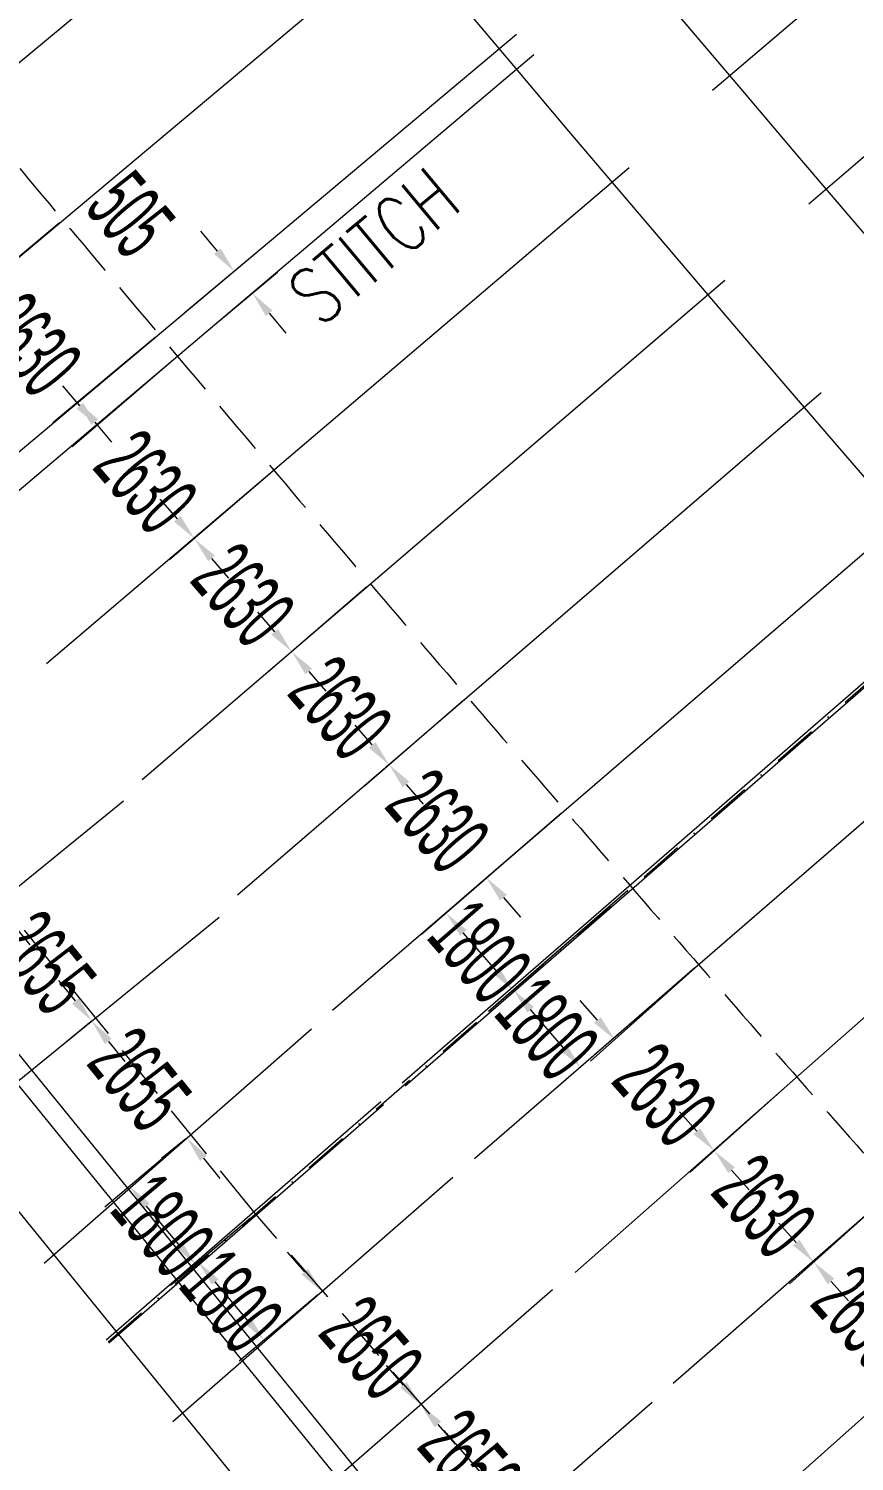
# Model space of a CAD drawing. Header units: millimetres. Extents: x 27228149 to 29012050, y 40856015 to 42918728.
# Drawn here: x 27565131 to 27579690, y 42105014 to 42130262 of the extents above; entities that cross this region are included whole.
import ezdxf

# ---------------------------------------------------------------- set-up
doc = ezdxf.new("R2010")
doc.units = ezdxf.units.MM
doc.header["$LTSCALE"] = 0.05
doc.linetypes.add('DGN Style 3', pattern=[27349.722329, 19535.51595, -7814.20638])
doc.linetypes.add('DGN Style 4', pattern=[31276.361035, 15628.41276, -7814.20638, 19.535516, -7814.20638])
doc.layers.get('Defpoints').update_dxf_attribs({"lineweight": 0})
for name, color, linetype, lineweight in [('InnerEdge_NB', 7, 'Continuous', 0), ('InnerEdge_SB', 7, 'Continuous', 0), ('OuterEdge_NBRamp', 7, 'Continuous', 0), ('OuterEdge_SB', 7, 'Continuous', 0), ('PlacementCurve_NB', 1, 'DGN Style 3', 0), ('PlacementCurve_NBRamp', 1, 'DGN Style 3', 0), ('PlacementCurve_SB', 1, 'DGN Style 3', 0), ('S-_ANOT----_A-', 7, 'Continuous', 0), ('S-_ANOT----_T-', 7, 'Continuous', 0), ('S-_GRIDLINE_E- Adjusted', 6, 'DGN Style 4', 0), ('S-_SEG-----_E-NB', 3, 'Continuous', 13), ('S-_SEG-----_E-NBRamp', 3, 'Continuous', 13), ('S-_SEG-----_E-SB', 3, 'Continuous', 13), ('S-_WALLLBW-_E-', 40, 'Continuous', 13)]:
    doc.layers.add(name, color=color, linetype=linetype, lineweight=lineweight)
doc.styles.add('Styletxt', font='txt.shx')
doc.styles.add('StyleWORKING', font='WORKING.shx')
doc.dimstyles.new('dim300', dxfattribs={"dimtxt": 750, "dimasz": 750, "dimexe": 375, "dimexo": 375, "dimgap": 375, "dimtad": 1, "dimdec": 0, "dimzin": 11, "dimdsep": 46, "dimtxsty": 'StyleWORKING', "dimsah": 1, "dimcen": 0.09, "dimclrd": 7, "dimclre": 7, "dimadec": 4, "dimazin": 3, "dimtfac": 1, "dimtdec": 0, "dimtmove": 0, "dimatfit": 3, "dimfxl": 1, "dimtolj": 1, "dimtzin": 0, "dimlwd": 0, "dimlwe": 0, "dimarcsym": 0})

# ---------------------------------------------------------------- blocks, each defined once
blk = doc.blocks.new('*D20')
at = {"layer": 'Defpoints', "color": 0, "linetype": 'Continuous', "transparency": 16777216}
for p in [(27569077, 42125600), (27567811, 42125200), (27568136, 42124814)]:
    blk.add_point(p, dxfattribs=at)
at = {"layer": 'S-_ANOT----_A-', "color": 7, "linetype": 'Continuous', "lineweight": 0, "transparency": 16777216}
for p, q in [((27568459, 42126340), (27568164, 42126693)), ((27569372, 42125247), (27569667, 42124894))]:
    blk.add_line(p, q, dxfattribs=at)
at = {"layer": 'S-_ANOT----_A-', "linetype": 'Continuous', "transparency": 16777216}
for p, q in [((27567899, 42125273), (27569195, 42126356)), ((27568225, 42124888), (27569518, 42125969))]:
    blk.add_line(p, q, dxfattribs=at)
at = {"layer": 'S-_ANOT----_A-', "color": 7, "linetype": 'Continuous', "transparency": 16777216}
for points in [[(27568518, 42126389), (27568400, 42126291), (27568754, 42125987)], [(27569431, 42125296), (27569313, 42125198), (27569077, 42125600)]]:
    blk.add_solid(points, dxfattribs=at)
at = {"layer": 'S-_ANOT----_A-', "color": 0, "linetype": 'Continuous', "transparency": 16777216, "insert": (27566926, 42126986), "char_height": 1150, "attachment_point": 5, "rotation": 309.8809, "style": 'StyleWORKING'}
blk.add_mtext('\\A1;{\\W0.47826;\\C0;505}', dxfattribs=at)
blk = doc.blocks.new('*D21')
at = {"layer": 'Defpoints', "color": 0, "linetype": 'Continuous', "transparency": 16777216}
for p in [(27565770, 42126917), (27567450, 42124894), (27566001, 42123683)]:
    blk.add_point(p, dxfattribs=at)
at = {"layer": 'S-_ANOT----_A-', "linetype": 'Continuous', "transparency": 16777216}
for p, q in [((27565681, 42126843), (27563874, 42125332)), ((27567362, 42124820), (27565560, 42123314))]:
    blk.add_line(p, q, dxfattribs=at)
at = {"layer": 'S-_ANOT----_A-', "color": 7, "linetype": 'Continuous', "lineweight": 0, "transparency": 16777216}
for p, q in [((27564020, 42126054), (27563725, 42126407)), ((27566296, 42123330), (27566591, 42122977))]:
    blk.add_line(p, q, dxfattribs=at)
at = {"layer": 'S-_ANOT----_A-', "color": 7, "linetype": 'Continuous', "transparency": 16777216}
for points in [[(27564079, 42126103), (27563961, 42126005), (27564315, 42125701)], [(27566355, 42123379), (27566237, 42123281), (27566001, 42123683)]]:
    blk.add_solid(points, dxfattribs=at)
at = {"layer": 'S-_ANOT----_A-', "color": 0, "linetype": 'Continuous', "transparency": 16777216, "insert": (27565159, 42124693), "char_height": 1150, "attachment_point": 5, "rotation": 309.8809, "style": 'StyleWORKING'}
blk.add_mtext('\\A1;{\\W0.47826;\\C0;2630}', dxfattribs=at)
blk = doc.blocks.new('*D38')
at = {"layer": 'Defpoints', "color": 0, "linetype": 'Continuous', "transparency": 16777216}
for p in [(27574607, 42116508), (27575785, 42115147), (27572494, 42114675)]:
    blk.add_point(p, dxfattribs=at)
at = {"layer": 'S-_ANOT----_A-', "linetype": 'Continuous', "transparency": 16777216}
for p, q in [((27574520, 42116433), (27572059, 42114298)), ((27575698, 42115072), (27573239, 42112939))]:
    blk.add_line(p, q, dxfattribs=at)
at = {"layer": 'S-_ANOT----_A-', "color": 7, "linetype": 'Continuous', "lineweight": 0, "transparency": 16777216}
blk.add_line((27573372, 42113663), (27572795, 42114328), dxfattribs=at)
at = {"layer": 'S-_ANOT----_A-', "color": 7, "linetype": 'Continuous', "transparency": 16777216}
for points in [[(27572853, 42114378), (27572737, 42114277), (27572494, 42114675)], [(27573430, 42113713), (27573314, 42113613), (27573673, 42113315)]]:
    blk.add_solid(points, dxfattribs=at)
at = {"layer": 'S-_ANOT----_A-', "color": 0, "linetype": 'Continuous', "transparency": 16777216, "insert": (27573084, 42113996), "char_height": 1150, "attachment_point": 5, "rotation": 310.9396, "style": 'StyleWORKING'}
blk.add_mtext('\\A1;{\\W0.47826;\\C0;1800}', dxfattribs=at)
blk = doc.blocks.new('*D39')
at = {"layer": 'Defpoints', "color": 0, "linetype": 'Continuous', "transparency": 16777216}
for p in [(27575785, 42115147), (27576966, 42113789), (27573680, 42113321)]:
    blk.add_point(p, dxfattribs=at)
at = {"layer": 'S-_ANOT----_A-', "linetype": 'Continuous', "transparency": 16777216}
for p, q in [((27575698, 42115072), (27573245, 42112944)), ((27576879, 42113713), (27574425, 42111585))]:
    blk.add_line(p, q, dxfattribs=at)
at = {"layer": 'S-_ANOT----_A-', "color": 7, "linetype": 'Continuous', "lineweight": 0, "transparency": 16777216}
blk.add_line((27574558, 42112309), (27573981, 42112974), dxfattribs=at)
at = {"layer": 'S-_ANOT----_A-', "color": 7, "linetype": 'Continuous', "transparency": 16777216}
for points in [[(27574039, 42113024), (27573923, 42112923), (27573680, 42113321)], [(27574616, 42112359), (27574500, 42112259), (27574859, 42111961)]]:
    blk.add_solid(points, dxfattribs=at)
at = {"layer": 'S-_ANOT----_A-', "color": 0, "linetype": 'Continuous', "transparency": 16777216, "insert": (27574270, 42112642), "char_height": 1150, "attachment_point": 5, "rotation": 310.9396, "style": 'StyleWORKING'}
blk.add_mtext('\\A1;{\\W0.47826;\\C0;1800}', dxfattribs=at)
blk = doc.blocks.new('*D40')
at = {"layer": 'Defpoints', "color": 0, "linetype": 'Continuous', "transparency": 16777216}
for p in [(27567992, 42110770), (27566914, 42109861), (27569129, 42109374)]:
    blk.add_point(p, dxfattribs=at)
at = {"layer": 'S-_ANOT----_A-', "linetype": 'Continuous', "transparency": 16777216}
for p, q in [((27567905, 42110696), (27566474, 42109491)), ((27569041, 42109300), (27567634, 42108114))]:
    blk.add_line(p, q, dxfattribs=at)
at = {"layer": 'S-_ANOT----_A-', "color": 7, "linetype": 'Continuous', "lineweight": 0, "transparency": 16777216}
blk.add_line((27567778, 42108836), (27567210, 42109510), dxfattribs=at)
at = {"layer": 'S-_ANOT----_A-', "color": 7, "linetype": 'Continuous', "transparency": 16777216}
for points in [[(27567269, 42109559), (27567152, 42109460), (27566914, 42109861)], [(27567836, 42108886), (27567719, 42108787), (27568074, 42108485)]]:
    blk.add_solid(points, dxfattribs=at)
at = {"layer": 'S-_ANOT----_A-', "color": 0, "linetype": 'Continuous', "transparency": 16777216, "insert": (27567495, 42109174), "char_height": 1150, "attachment_point": 5, "rotation": 310.1214, "style": 'StyleWORKING'}
blk.add_mtext('\\A1;{\\W0.47826;\\C0;1800}', dxfattribs=at)
blk = doc.blocks.new('*D41')
at = {"layer": 'Defpoints', "color": 0, "linetype": 'Continuous', "transparency": 16777216}
for p in [(27569129, 42109374), (27568124, 42108527), (27570313, 42108017)]:
    blk.add_point(p, dxfattribs=at)
at = {"layer": 'S-_ANOT----_A-', "linetype": 'Continuous', "transparency": 16777216}
for p, q in [((27569041, 42109300), (27567684, 42108156)), ((27570225, 42107943), (27568844, 42106780))]:
    blk.add_line(p, q, dxfattribs=at)
at = {"layer": 'S-_ANOT----_A-', "color": 7, "linetype": 'Continuous', "lineweight": 0, "transparency": 16777216}
blk.add_line((27568987, 42107502), (27568420, 42108175), dxfattribs=at)
at = {"layer": 'S-_ANOT----_A-', "color": 7, "linetype": 'Continuous', "transparency": 16777216}
for points in [[(27568479, 42108224), (27568362, 42108125), (27568124, 42108527)], [(27569046, 42107552), (27568929, 42107453), (27569284, 42107150)]]:
    blk.add_solid(points, dxfattribs=at)
at = {"layer": 'S-_ANOT----_A-', "color": 0, "linetype": 'Continuous', "transparency": 16777216, "insert": (27568705, 42107839), "char_height": 1150, "attachment_point": 5, "rotation": 310.1214, "style": 'StyleWORKING'}
blk.add_mtext('\\A1;{\\W0.47826;\\C0;1800}', dxfattribs=at)
blk = doc.blocks.new('*D185')
at = {"layer": 'Defpoints', "color": 0, "linetype": 'Continuous', "transparency": 16777216}
for p in [(27562964, 42116947), (27564569, 42114831), (27564640, 42114888)]:
    blk.add_point(p, dxfattribs=at)
at = {"layer": 'S-_ANOT----_A-', "color": 7, "linetype": 'Continuous', "lineweight": 0, "transparency": 16777216}
for p, q in [((27562603, 42117246), (27562312, 42117603)), ((27564860, 42114474), (27565150, 42114117))]:
    blk.add_line(p, q, dxfattribs=at)
at = {"layer": 'S-_ANOT----_A-', "linetype": 'Continuous', "transparency": 16777216}
for p, q in [((27562875, 42116875), (27562447, 42116527)), ((27564551, 42114816), (27564123, 42114468))]:
    blk.add_line(p, q, dxfattribs=at)
at = {"layer": 'S-_ANOT----_A-', "color": 7, "linetype": 'Continuous', "transparency": 16777216}
for points in [[(27562662, 42117295), (27562543, 42117198), (27562893, 42116890)], [(27564919, 42114522), (27564800, 42114426), (27564569, 42114831)]]:
    blk.add_solid(points, dxfattribs=at)
at = {"layer": 'S-_ANOT----_A-', "color": 0, "linetype": 'Continuous', "transparency": 16777216, "insert": (27563732, 42115861), "char_height": 1150, "attachment_point": 5, "rotation": 309.1487, "style": 'StyleWORKING'}
blk.add_mtext('\\A1;{\\W0.47826;\\C0;2655}', dxfattribs=at)
blk = doc.blocks.new('*D186')
at = {"layer": 'Defpoints', "color": 0, "linetype": 'Continuous', "transparency": 16777216}
for p in [(27564640, 42114888), (27566245, 42112772), (27566316, 42112829)]:
    blk.add_point(p, dxfattribs=at)
at = {"layer": 'S-_ANOT----_A-', "color": 7, "linetype": 'Continuous', "lineweight": 0, "transparency": 16777216}
for p, q in [((27564279, 42115187), (27563988, 42115544)), ((27566536, 42112415), (27566826, 42112058))]:
    blk.add_line(p, q, dxfattribs=at)
at = {"layer": 'S-_ANOT----_A-', "linetype": 'Continuous', "transparency": 16777216}
for p, q in [((27564551, 42114816), (27564123, 42114468)), ((27566227, 42112757), (27565799, 42112409))]:
    blk.add_line(p, q, dxfattribs=at)
at = {"layer": 'S-_ANOT----_A-', "color": 7, "linetype": 'Continuous', "transparency": 16777216}
for points in [[(27564338, 42115236), (27564219, 42115139), (27564569, 42114831)], [(27566595, 42112463), (27566476, 42112367), (27566245, 42112772)]]:
    blk.add_solid(points, dxfattribs=at)
at = {"layer": 'S-_ANOT----_A-', "color": 0, "linetype": 'Continuous', "transparency": 16777216, "insert": (27565408, 42113802), "char_height": 1150, "attachment_point": 5, "rotation": 309.1487, "style": 'StyleWORKING'}
blk.add_mtext('\\A1;{\\W0.47826;\\C0;2655}', dxfattribs=at)
blk = doc.blocks.new('*D187')
at = {"layer": 'Defpoints', "color": 0, "linetype": 'Continuous', "transparency": 16777216}
for p in [(27570313, 42108017), (27572044, 42106011), (27572054, 42106020)]:
    blk.add_point(p, dxfattribs=at)
at = {"layer": 'S-_ANOT----_A-', "color": 7, "linetype": 'Continuous', "lineweight": 0, "transparency": 16777216}
for p, q in [((27570000, 42108355), (27569697, 42108702)), ((27572346, 42105665), (27572649, 42105318))]:
    blk.add_line(p, q, dxfattribs=at)
at = {"layer": 'S-_ANOT----_A-', "linetype": 'Continuous', "transparency": 16777216}
for p, q in [((27570226, 42107942), (27569869, 42107630)), ((27571968, 42105945), (27571611, 42105633))]:
    blk.add_line(p, q, dxfattribs=at)
at = {"layer": 'S-_ANOT----_A-', "color": 7, "linetype": 'Continuous', "transparency": 16777216}
for points in [[(27570058, 42108405), (27569942, 42108305), (27570302, 42108008)], [(27572404, 42105715), (27572289, 42105614), (27572044, 42106011)]]:
    blk.add_solid(points, dxfattribs=at)
at = {"layer": 'S-_ANOT----_A-', "color": 0, "linetype": 'Continuous', "transparency": 16777216, "insert": (27571174, 42107011), "char_height": 1150, "attachment_point": 5, "rotation": 311.0945, "style": 'StyleWORKING'}
blk.add_mtext('\\A1;{\\W0.47826;\\C0;2650}', dxfattribs=at)
blk = doc.blocks.new('*D188')
at = {"layer": 'Defpoints', "color": 0, "linetype": 'Continuous', "transparency": 16777216}
for p in [(27572054, 42106020), (27573786, 42104014), (27573796, 42104023)]:
    blk.add_point(p, dxfattribs=at)
at = {"layer": 'S-_ANOT----_A-', "color": 7, "linetype": 'Continuous', "lineweight": 0, "transparency": 16777216}
for p, q in [((27571742, 42106358), (27571439, 42106705)), ((27574088, 42103668), (27574391, 42103321))]:
    blk.add_line(p, q, dxfattribs=at)
at = {"layer": 'S-_ANOT----_A-', "linetype": 'Continuous', "transparency": 16777216}
for p, q in [((27571968, 42105945), (27571611, 42105633)), ((27573710, 42103948), (27573353, 42103636))]:
    blk.add_line(p, q, dxfattribs=at)
at = {"layer": 'S-_ANOT----_A-', "color": 7, "linetype": 'Continuous', "transparency": 16777216}
for points in [[(27571799, 42106408), (27571684, 42106308), (27572044, 42106011)], [(27574146, 42103718), (27574030, 42103617), (27573786, 42104014)]]:
    blk.add_solid(points, dxfattribs=at)
at = {"layer": 'S-_ANOT----_A-', "color": 0, "linetype": 'Continuous', "transparency": 16777216, "insert": (27572916, 42105014), "char_height": 1150, "attachment_point": 5, "rotation": 311.0945, "style": 'StyleWORKING'}
blk.add_mtext('\\A1;{\\W0.47826;\\C0;2650}', dxfattribs=at)
blk = doc.blocks.new('*D761')
at = {"layer": 'Defpoints', "color": 0, "linetype": 'Continuous', "transparency": 16777216}
for p in [(27567775, 42124508), (27569475, 42122501), (27568053, 42121276)]:
    blk.add_point(p, dxfattribs=at)
at = {"layer": 'S-_ANOT----_A-', "linetype": 'Continuous', "transparency": 16777216}
for p, q in [((27567688, 42124433), (27565901, 42122893)), ((27569388, 42122425), (27567617, 42120900))]:
    blk.add_line(p, q, dxfattribs=at)
at = {"layer": 'S-_ANOT----_A-', "color": 7, "linetype": 'Continuous', "lineweight": 0, "transparency": 16777216}
for p, q in [((27566036, 42123617), (27565736, 42123965)), ((27568353, 42120927), (27568653, 42120579))]:
    blk.add_line(p, q, dxfattribs=at)
at = {"layer": 'S-_ANOT----_A-', "color": 7, "linetype": 'Continuous', "transparency": 16777216}
for points in [[(27566094, 42123667), (27565978, 42123567), (27566336, 42123268)], [(27568411, 42120977), (27568295, 42120877), (27568053, 42121276)]]:
    blk.add_solid(points, dxfattribs=at)
at = {"layer": 'S-_ANOT----_A-', "color": 0, "linetype": 'Continuous', "transparency": 16777216, "insert": (27567196, 42122273), "char_height": 1150, "attachment_point": 5, "rotation": 310.7429, "style": 'StyleWORKING'}
blk.add_mtext('\\A1;{\\W0.47826;\\C0;2630}', dxfattribs=at)
blk = doc.blocks.new('*D762')
at = {"layer": 'Defpoints', "color": 0, "linetype": 'Continuous', "transparency": 16777216}
for p in [(27569475, 42122501), (27571179, 42120498), (27569769, 42119283)]:
    blk.add_point(p, dxfattribs=at)
at = {"layer": 'S-_ANOT----_A-', "linetype": 'Continuous', "transparency": 16777216}
for p, q in [((27569388, 42122425), (27567617, 42120900)), ((27571092, 42120423), (27569334, 42118908))]:
    blk.add_line(p, q, dxfattribs=at)
at = {"layer": 'S-_ANOT----_A-', "color": 7, "linetype": 'Continuous', "lineweight": 0, "transparency": 16777216}
for p, q in [((27567753, 42121624), (27567452, 42121973)), ((27570069, 42118935), (27570370, 42118586))]:
    blk.add_line(p, q, dxfattribs=at)
at = {"layer": 'S-_ANOT----_A-', "color": 7, "linetype": 'Continuous', "transparency": 16777216}
for points in [[(27567811, 42121674), (27567695, 42121574), (27568053, 42121276)], [(27570127, 42118985), (27570011, 42118885), (27569769, 42119283)]]:
    blk.add_solid(points, dxfattribs=at)
at = {"layer": 'S-_ANOT----_A-', "color": 0, "linetype": 'Continuous', "transparency": 16777216, "insert": (27568912, 42120280), "char_height": 1150, "attachment_point": 5, "rotation": 310.7429, "style": 'StyleWORKING'}
blk.add_mtext('\\A1;{\\W0.47826;\\C0;2630}', dxfattribs=at)
blk = doc.blocks.new('*D763')
at = {"layer": 'Defpoints', "color": 0, "linetype": 'Continuous', "transparency": 16777216}
for p in [(27571179, 42120498), (27572890, 42118501), (27571486, 42117291)]:
    blk.add_point(p, dxfattribs=at)
at = {"layer": 'S-_ANOT----_A-', "linetype": 'Continuous', "transparency": 16777216}
for p, q in [((27571092, 42120423), (27569334, 42118908)), ((27572803, 42118426), (27571050, 42116915))]:
    blk.add_line(p, q, dxfattribs=at)
at = {"layer": 'S-_ANOT----_A-', "color": 7, "linetype": 'Continuous', "lineweight": 0, "transparency": 16777216}
for p, q in [((27569469, 42119632), (27569169, 42119980)), ((27571786, 42116942), (27572086, 42116594))]:
    blk.add_line(p, q, dxfattribs=at)
at = {"layer": 'S-_ANOT----_A-', "color": 7, "linetype": 'Continuous', "transparency": 16777216}
for points in [[(27569527, 42119682), (27569411, 42119582), (27569769, 42119283)], [(27571844, 42116992), (27571728, 42116892), (27571486, 42117291)]]:
    blk.add_solid(points, dxfattribs=at)
at = {"layer": 'S-_ANOT----_A-', "color": 0, "linetype": 'Continuous', "transparency": 16777216, "insert": (27570628, 42118288), "char_height": 1150, "attachment_point": 5, "rotation": 310.7429, "style": 'StyleWORKING'}
blk.add_mtext('\\A1;{\\W0.47826;\\C0;2630}', dxfattribs=at)
blk = doc.blocks.new('*D764')
at = {"layer": 'Defpoints', "color": 0, "linetype": 'Continuous', "transparency": 16777216}
for p in [(27576966, 42113789), (27578696, 42111808), (27577219, 42110487)]:
    blk.add_point(p, dxfattribs=at)
at = {"layer": 'S-_ANOT----_A-', "linetype": 'Continuous', "transparency": 16777216}
for p, q in [((27576880, 42113712), (27575037, 42112064)), ((27578610, 42111731), (27576790, 42110104))]:
    blk.add_line(p, q, dxfattribs=at)
at = {"layer": 'S-_ANOT----_A-', "color": 7, "linetype": 'Continuous', "lineweight": 0, "transparency": 16777216}
for p, q in [((27575159, 42112790), (27574853, 42113133)), ((27577525, 42110144), (27577832, 42109801))]:
    blk.add_line(p, q, dxfattribs=at)
at = {"layer": 'S-_ANOT----_A-', "color": 7, "linetype": 'Continuous', "transparency": 16777216}
for points in [[(27575216, 42112842), (27575102, 42112739), (27575466, 42112448)], [(27577582, 42110195), (27577468, 42110093), (27577219, 42110487)]]:
    blk.add_solid(points, dxfattribs=at)
at = {"layer": 'S-_ANOT----_A-', "color": 0, "linetype": 'Continuous', "transparency": 16777216, "insert": (27576343, 42111468), "char_height": 1150, "attachment_point": 5, "rotation": 311.8004, "style": 'StyleWORKING'}
blk.add_mtext('\\A1;{\\W0.47826;\\C0;2630}', dxfattribs=at)
blk = doc.blocks.new('*D765')
at = {"layer": 'Defpoints', "color": 0, "linetype": 'Continuous', "transparency": 16777216}
for p in [(27578696, 42111808), (27580432, 42109832), (27578972, 42108526)]:
    blk.add_point(p, dxfattribs=at)
at = {"layer": 'S-_ANOT----_A-', "linetype": 'Continuous', "transparency": 16777216}
for p, q in [((27578610, 42111731), (27576790, 42110104)), ((27580346, 42109755), (27578543, 42108143))]:
    blk.add_line(p, q, dxfattribs=at)
at = {"layer": 'S-_ANOT----_A-', "color": 7, "linetype": 'Continuous', "lineweight": 0, "transparency": 16777216}
for p, q in [((27576912, 42110830), (27576605, 42111173)), ((27579278, 42108184), (27579585, 42107841))]:
    blk.add_line(p, q, dxfattribs=at)
at = {"layer": 'S-_ANOT----_A-', "color": 7, "linetype": 'Continuous', "transparency": 16777216}
for points in [[(27576969, 42110881), (27576855, 42110779), (27577219, 42110487)], [(27579335, 42108235), (27579221, 42108132), (27578972, 42108526)]]:
    blk.add_solid(points, dxfattribs=at)
at = {"layer": 'S-_ANOT----_A-', "color": 0, "linetype": 'Continuous', "transparency": 16777216, "insert": (27578096, 42109508), "char_height": 1150, "attachment_point": 5, "rotation": 311.8004, "style": 'StyleWORKING'}
blk.add_mtext('\\A1;{\\W0.47826;\\C0;2630}', dxfattribs=at)
blk = doc.blocks.new('*D766')
at = {"layer": 'Defpoints', "color": 0, "linetype": 'Continuous', "transparency": 16777216}
for p in [(27580432, 42109832), (27582173, 42107861), (27580725, 42106566)]:
    blk.add_point(p, dxfattribs=at)
at = {"layer": 'S-_ANOT----_A-', "linetype": 'Continuous', "transparency": 16777216}
for p, q in [((27580346, 42109755), (27578543, 42108143)), ((27582088, 42107785), (27580296, 42106183))]:
    blk.add_line(p, q, dxfattribs=at)
at = {"layer": 'S-_ANOT----_A-', "color": 7, "linetype": 'Continuous', "lineweight": 0, "transparency": 16777216}
for p, q in [((27578665, 42108869), (27578359, 42109212)), ((27581031, 42106223), (27581338, 42105880))]:
    blk.add_line(p, q, dxfattribs=at)
at = {"layer": 'S-_ANOT----_A-', "color": 7, "linetype": 'Continuous', "transparency": 16777216}
for points in [[(27578722, 42108920), (27578608, 42108818), (27578972, 42108526)], [(27581088, 42106274), (27580974, 42106172), (27580725, 42106566)]]:
    blk.add_solid(points, dxfattribs=at)
at = {"layer": 'S-_ANOT----_A-', "color": 0, "linetype": 'Continuous', "transparency": 16777216, "insert": (27579849, 42107547), "char_height": 1150, "attachment_point": 5, "rotation": 311.8004, "style": 'StyleWORKING'}
blk.add_mtext('\\A1;{\\W0.47826;\\C0;2630}', dxfattribs=at)
blk = doc.blocks.new('*D1032')
at = {"layer": 'Defpoints', "color": 0, "linetype": 'Continuous', "transparency": 16777216}
for p in [(27566316, 42112829), (27567922, 42110713), (27567992, 42110770)]:
    blk.add_point(p, dxfattribs=at)
at = {"layer": 'S-_ANOT----_A-', "color": 7, "linetype": 'Continuous', "lineweight": 0, "transparency": 16777216}
for p, q in [((27565955, 42113128), (27565665, 42113485)), ((27568212, 42110356), (27568502, 42109999))]:
    blk.add_line(p, q, dxfattribs=at)
at = {"layer": 'S-_ANOT----_A-', "linetype": 'Continuous', "transparency": 16777216}
for p, q in [((27566227, 42112757), (27565799, 42112409)), ((27567903, 42110698), (27567476, 42110350))]:
    blk.add_line(p, q, dxfattribs=at)
at = {"layer": 'S-_ANOT----_A-', "color": 7, "linetype": 'Continuous', "transparency": 16777216}
for points in [[(27566014, 42113177), (27565896, 42113080), (27566245, 42112772)], [(27568271, 42110404), (27568153, 42110308), (27567922, 42110713)]]:
    blk.add_solid(points, dxfattribs=at)
at = {"layer": 'S-_ANOT----_A-', "color": 0, "linetype": 'Continuous', "transparency": 16777216, "insert": (27567085, 42111743), "char_height": 1150, "attachment_point": 5, "rotation": 309.1487, "style": 'StyleWORKING'}
blk.add_mtext('\\A1;{\\W0.47826;\\C0;2655}', dxfattribs=at)
blk = doc.blocks.new('*D1217')
at = {"layer": 'Defpoints', "color": 0, "linetype": 'Continuous', "transparency": 16777216}
for p in [(27564072, 42128925), (27565758, 42126907), (27564309, 42125696)]:
    blk.add_point(p, dxfattribs=at)
at = {"layer": 'S-_ANOT----_A-', "linetype": 'Continuous', "transparency": 16777216}
for p, q in [((27563983, 42128852), (27562181, 42127346)), ((27565670, 42126833), (27563868, 42125328))]:
    blk.add_line(p, q, dxfattribs=at)
at = {"layer": 'S-_ANOT----_A-', "color": 7, "linetype": 'Continuous', "lineweight": 0, "transparency": 16777216}
for p, q in [((27562328, 42128068), (27562033, 42128421)), ((27564604, 42125343), (27564899, 42124990))]:
    blk.add_line(p, q, dxfattribs=at)
at = {"layer": 'S-_ANOT----_A-', "color": 7, "linetype": 'Continuous', "transparency": 16777216}
for points in [[(27562386, 42128117), (27562269, 42128018), (27562623, 42127715)], [(27564663, 42125393), (27564545, 42125294), (27564309, 42125696)]]:
    blk.add_solid(points, dxfattribs=at)
at = {"layer": 'S-_ANOT----_A-', "color": 0, "linetype": 'Continuous', "transparency": 16777216, "insert": (27563467, 42126706), "char_height": 1150, "attachment_point": 5, "rotation": 309.8809, "style": 'StyleWORKING'}
blk.add_mtext('\\A1;{\\W0.47826;\\C0;2630}', dxfattribs=at)
blk = doc.blocks.new('*D1218')
at = {"layer": 'Defpoints', "color": 0, "linetype": 'Continuous', "transparency": 16777216}
for p in [(27572890, 42118501), (27574607, 42116508), (27573202, 42115298)]:
    blk.add_point(p, dxfattribs=at)
at = {"layer": 'S-_ANOT----_A-', "linetype": 'Continuous', "transparency": 16777216}
for p, q in [((27572803, 42118426), (27571050, 42116915)), ((27574520, 42116433), (27572767, 42114923))]:
    blk.add_line(p, q, dxfattribs=at)
at = {"layer": 'S-_ANOT----_A-', "color": 7, "linetype": 'Continuous', "lineweight": 0, "transparency": 16777216}
for p, q in [((27571185, 42117639), (27570885, 42117988)), ((27573502, 42114950), (27573803, 42114601))]:
    blk.add_line(p, q, dxfattribs=at)
at = {"layer": 'S-_ANOT----_A-', "color": 7, "linetype": 'Continuous', "transparency": 16777216}
for points in [[(27571244, 42117689), (27571127, 42117589), (27571486, 42117291)], [(27573561, 42115000), (27573444, 42114900), (27573202, 42115298)]]:
    blk.add_solid(points, dxfattribs=at)
at = {"layer": 'S-_ANOT----_A-', "color": 0, "linetype": 'Continuous', "transparency": 16777216, "insert": (27572345, 42116295), "char_height": 1150, "attachment_point": 5, "rotation": 310.7429, "style": 'StyleWORKING'}
blk.add_mtext('\\A1;{\\W0.47826;\\C0;2630}', dxfattribs=at)

msp = doc.modelspace()

# ---------------------------------------------------------------- linework, layer by layer
at = {"layer": 'InnerEdge_NB'}
msp.add_lwpolyline([(27283724.5, 42878514.7, -0.0568157), (27345588.8, 42682480.7), (27368075.3, 42566916.3, 0.0263705), (27393633.3, 42464653, 0.0426618), (27458420.2, 42303807.1, 0.1075608), (27699785.7, 42006839.6, 0.026969), (27783127.3, 41947329.2), (27839783.5, 41911319.6)], format="xyb", dxfattribs=at)
at = {"layer": 'InnerEdge_SB', "extrusion": (0, 0, -1)}
msp.add_lwpolyline([(-27784629.2, 41949692.3, 0.026969), (-27701533.2, 42009027.3, 0.1075608), (-27460918.9, 42305070.6, 0.0691101), (-27370363.7, 42569291.8)], format="xyb", dxfattribs=at)
at = {"layer": 'OuterEdge_NBRamp'}
msp.add_line((27605837.6, 42061971.8), (27545381.3, 42136234.4), dxfattribs=at)
at = {"layer": 'OuterEdge_SB'}
msp.add_arc((28261355.6, 42709836.2), 882808.3, 206.7701516, 231.3876643, dxfattribs=at)
at = {"layer": 'PlacementCurve_NB'}
msp.add_lwpolyline([(27288809.3, 42846343.4, -0.0480477), (27337834.2, 42680971.8), (27359958.8, 42567267.3, 0.0690894), (27451045.4, 42301107.2, 0.1079959), (27694979, 42000696.1, 0.0193193), (27725549.4, 41977271, 0.0146476), (27778701.6, 41940923.9), (27835716.4, 41904662.4)], format="xyb", dxfattribs=at)
at = {"layer": 'PlacementCurve_NBRamp'}
msp.add_lwpolyline([(27635265.1, 42030698.3), (27611982.7, 42058383.2), (27589280.9, 42086269.3), (27569129.4, 42109374), (27546519.9, 42137146.6, -0.0276788), (27487362.1, 42220234.4), (27469115.5, 42250954.1), (27454819.3, 42278027.7)], format="xyb", dxfattribs=at)
at = {"layer": 'PlacementCurve_SB'}
msp.add_lwpolyline([(27305541.4, 42854039, -0.0482858), (27355899.2, 42684467.3), (27377998.9, 42570890.3, 0.0688708), (27467496.8, 42309348.2, 0.1110949), (27715510, 42007942.3, 0.028125), (27802629.8, 41947720.4), (27845874.9, 41921290)], format="xyb", dxfattribs=at)
at = {"layer": 'S-_GRIDLINE_E- Adjusted'}
msp.add_line((27566530.3, 42107119.4), (27626094.5, 42158787.6), dxfattribs=at)
at = {"layer": 'S-_SEG-----_E-NB'}
for p, q in [((27560059.6, 42125590.6), (27570377.6, 42134167)), ((27561749.3, 42123545.7), (27572041.2, 42132176)), ((27563424.6, 42121518.2), (27573733.4, 42130162.7)), ((27563760.4, 42121111.8), (27574035.8, 42129804.2)), ((27565444.7, 42119073.5), (27575721.4, 42127812.7)), ((27567131.2, 42117032.3), (27577408.4, 42125831.2)), ((27568814.6, 42114995.1), (27579106.9, 42123847.8)), ((27570490.2, 42112967.3), (27580823.4, 42121855.2)), ((27571716.3, 42111684.1), (27581947.7, 42120559.2)), ((27571768.2, 42111629.8), (27581996.8, 42120502.6)), ((27572991.4, 42110349.6), (27583166.5, 42119154.3)), ((27574768.6, 42108340.7), (27584842.7, 42117235.2)), ((27576495.3, 42106388.7), (27586603.9, 42115230.6)), ((27578266.4, 42104386.5), (27588300.5, 42113310.9))]:
    msp.add_line(p, q, dxfattribs=at)
at = {"layer": 'S-_SEG-----_E-NBRamp'}
for p, q in [((27566800.7, 42116647.4), (27561973.1, 42112717.2)), ((27568492, 42114600.6), (27563649.3, 42110658.3)), ((27570120.7, 42112629.5), (27565404.1, 42108502.8)), ((27566497.5, 42107157.2), (27571338.2, 42111356.2)), ((27566546.6, 42107100.5), (27571390.1, 42111301.9)), ((27567673.2, 42105715.5), (27572612.5, 42110023.4)), ((27574368.3, 42108038.5), (27569347.2, 42103659.2)), ((27576124.1, 42106053.6), (27571021.2, 42101602.9))]:
    msp.add_line(p, q, dxfattribs=at)
at = {"layer": 'S-_SEG-----_E-SB'}
for p, q in [((27577187.3, 42129176.3), (27589777.8, 42139887.3)), ((27578888.7, 42127177.5), (27591446.6, 42137926.7))]:
    msp.add_line(p, q, dxfattribs=at)
at = {"layer": 'S-_WALLLBW-_E-'}
for p, q in [((27605566.2, 42061750.8), (27545109.8, 42136013.4)), ((27604480.5, 42060867), (27544024.1, 42135129.6))]:
    msp.add_line(p, q, dxfattribs=at)
for radius in [881058.3, 882458.3]:
    msp.add_arc((28261355.6, 42709836.2), radius, 206.7701516, 231.3876645, dxfattribs=at)

# ---------------------------------------------------------------- texts
at = {"layer": 'S-_ANOT----_T-', "linetype": 'Continuous', "style": 'Styletxt', "width": 0.75}
msp.add_text('STITCH', height=1000, rotation=39.9814, dxfattribs=at).set_placement((27570270.6, 42124981.3))

# ---------------------------------------------------------------- dimensions: what is measured, and where the dimension line sits
at = {"layer": 'S-_ANOT----_A-', "linetype": 'Continuous'}
for base, p1, p2, angle, override, picture, middle, turn in [((27564308.9, 42125696.4), (27564071.6, 42128925.4), (27565757.9, 42126907.2), 129.88087, {"dimscale": 1000, "dimtxt": 1.15, "dimasz": 0.46, "dimexe": 0.575, "dimexo": 0.115, "dimgap": 0.2875, "dimtad": 1, "dimjust": 0, "dimtih": 0, "dimtoh": 0, "dimlfac": 1, "dimsah": 1, "dimcen": 0, "dimse1": 0, "dimse2": 0, "dimclre": 256, "dimclrt": 0, "dimtol": 0, "dimtfac": 1, "dimtofl": 0, "dimtmove": 2, "dimatfit": 3, "dimfrac": 0, "dimtolj": 1, "dimlwe": 65535}, '*D1217', (27563466.8, 42126706.4), 309.88087), ((27569077.2, 42125600), (27567811.2, 42125199.7), (27568136.5, 42124814), 309.88087, {"dimscale": 1000, "dimtxt": 1.15, "dimasz": 0.46, "dimexe": 0.575, "dimexo": 0.115, "dimgap": 0.2875, "dimtad": 1, "dimtih": 0, "dimtoh": 0, "dimlfac": 1, "dimsah": 1, "dimcen": 0, "dimse1": 0, "dimse2": 0, "dimclre": 256, "dimclrt": 0, "dimtol": 0, "dimtfac": 1, "dimtofl": 0, "dimtmove": 2, "dimatfit": 3, "dimfrac": 0, "dimtolj": 1, "dimlwe": 65535}, '*D20', (27566926, 42126986.3), 309.88087), ((27566001.1, 42123683.1), (27565769.7, 42126916.8), (27567450.1, 42124893.8), 129.88087, {"dimscale": 1000, "dimtxt": 1.15, "dimasz": 0.46, "dimexe": 0.575, "dimexo": 0.115, "dimgap": 0.2875, "dimtad": 1, "dimjust": 0, "dimtih": 0, "dimtoh": 0, "dimlfac": 1, "dimsah": 1, "dimcen": 0, "dimse1": 0, "dimse2": 0, "dimclre": 256, "dimclrt": 0, "dimtol": 0, "dimtfac": 1, "dimtofl": 0, "dimtmove": 2, "dimatfit": 3, "dimfrac": 0, "dimtolj": 1, "dimlwe": 65535}, '*D21', (27565159, 42124693), 309.88087), ((27568052.8, 42121275.7), (27567775.4, 42124508.2), (27569474.7, 42122500.5), 130.74292, {"dimscale": 1000, "dimtxt": 1.15, "dimasz": 0.46, "dimexe": 0.575, "dimexo": 0.115, "dimgap": 0.2875, "dimtad": 1, "dimjust": 0, "dimtih": 0, "dimtoh": 0, "dimlfac": 1, "dimsah": 1, "dimcen": 0, "dimse1": 0, "dimse2": 0, "dimclre": 256, "dimclrt": 0, "dimtol": 0, "dimtfac": 1, "dimtofl": 0, "dimtmove": 2, "dimatfit": 3, "dimfrac": 0, "dimtolj": 1, "dimlwe": 65535}, '*D761', (27567195.6, 42122273), 310.74292), ((27569769.2, 42119283.4), (27569474.7, 42122500.5), (27571179.4, 42120498.2), 130.74292, {"dimscale": 1000, "dimtxt": 1.15, "dimasz": 0.46, "dimexe": 0.575, "dimexo": 0.115, "dimgap": 0.2875, "dimtad": 1, "dimjust": 0, "dimtih": 0, "dimtoh": 0, "dimlfac": 1, "dimsah": 1, "dimcen": 0, "dimse1": 0, "dimse2": 0, "dimclre": 256, "dimclrt": 0, "dimtol": 0, "dimtfac": 1, "dimtofl": 0, "dimtmove": 2, "dimatfit": 3, "dimfrac": 0, "dimtolj": 1, "dimlwe": 65535}, '*D762', (27568912, 42120280.4), 310.74292), ((27571485.7, 42117290.7), (27571179.4, 42120498.2), (27572890.2, 42118500.6), 130.74292, {"dimscale": 1000, "dimtxt": 1.15, "dimasz": 0.46, "dimexe": 0.575, "dimexo": 0.115, "dimgap": 0.2875, "dimtad": 1, "dimjust": 0, "dimtih": 0, "dimtoh": 0, "dimlfac": 1, "dimsah": 1, "dimcen": 0, "dimse1": 0, "dimse2": 0, "dimclre": 256, "dimclrt": 0, "dimtol": 0, "dimtfac": 1, "dimtofl": 0, "dimtmove": 2, "dimatfit": 3, "dimfrac": 0, "dimtolj": 1, "dimlwe": 65535}, '*D763', (27570628.5, 42118287.9), 310.74292), ((27573202.2, 42115298.1), (27572890.2, 42118500.6), (27574606.7, 42116508), 130.74292, {"dimscale": 1000, "dimtxt": 1.15, "dimasz": 0.46, "dimexe": 0.575, "dimexo": 0.115, "dimgap": 0.2875, "dimtad": 1, "dimjust": 0, "dimtih": 0, "dimtoh": 0, "dimlfac": 1, "dimsah": 1, "dimcen": 0, "dimse1": 0, "dimse2": 0, "dimclre": 256, "dimclrt": 0, "dimtol": 0, "dimtfac": 1, "dimtofl": 0, "dimtmove": 2, "dimatfit": 3, "dimfrac": 0, "dimtolj": 1, "dimlwe": 65535}, '*D1218', (27572345, 42116295.3), 310.74292), ((27564569.2, 42114830.7), (27562963.9, 42116947.4), (27564640.1, 42114888.4), 129.14866, {"dimscale": 1000, "dimtxt": 1.15, "dimasz": 0.46, "dimexe": 0.575, "dimexo": 0.115, "dimgap": 0.2875, "dimtad": 1, "dimjust": 0, "dimtih": 0, "dimtoh": 0, "dimlfac": 1, "dimsah": 1, "dimcen": 0, "dimse1": 0, "dimse2": 0, "dimclre": 256, "dimclrt": 0, "dimtol": 0, "dimtfac": 1, "dimtofl": 0, "dimtmove": 2, "dimatfit": 3, "dimfrac": 0, "dimtolj": 1, "dimlwe": 65535}, '*D185', (27563732.2, 42115861.1), 309.14866), ((27572493.7, 42114675.1), (27575784.7, 42115147), (27574606.7, 42116508), 130.93957, {"dimscale": 1000, "dimtxt": 1.15, "dimasz": 0.46, "dimexe": 0.575, "dimexo": 0.115, "dimgap": 0.2875, "dimtad": 1, "dimtih": 0, "dimtoh": 0, "dimlfac": 1, "dimsah": 1, "dimcen": 0, "dimse1": 0, "dimse2": 0, "dimclre": 256, "dimclrt": 0, "dimtol": 0, "dimtfac": 1, "dimtofl": 0, "dimtmove": 2, "dimatfit": 3, "dimfrac": 0, "dimtolj": 1, "dimlwe": 65535}, '*D38', (27573084.4, 42113996.1), 310.93957), ((27566245.4, 42112771.7), (27564640.1, 42114888.4), (27566316.3, 42112829.4), 129.14866, {"dimscale": 1000, "dimtxt": 1.15, "dimasz": 0.46, "dimexe": 0.575, "dimexo": 0.115, "dimgap": 0.2875, "dimtad": 1, "dimjust": 0, "dimtih": 0, "dimtoh": 0, "dimlfac": 1, "dimsah": 1, "dimcen": 0, "dimse1": 0, "dimse2": 0, "dimclre": 256, "dimclrt": 0, "dimtol": 0, "dimtfac": 1, "dimtofl": 0, "dimtmove": 2, "dimatfit": 3, "dimfrac": 0, "dimtolj": 1, "dimlwe": 65535}, '*D186', (27565408.4, 42113802.1), 309.14866), ((27573679.6, 42113321), (27576965.6, 42113788.6), (27575784.8, 42115147.1), 130.93957, {"dimscale": 1000, "dimtxt": 1.15, "dimasz": 0.46, "dimexe": 0.575, "dimexo": 0.115, "dimgap": 0.2875, "dimtad": 1, "dimtih": 0, "dimtoh": 0, "dimlfac": 1, "dimsah": 1, "dimcen": 0, "dimse1": 0, "dimse2": 0, "dimclre": 256, "dimclrt": 0, "dimtol": 0, "dimtfac": 1, "dimtofl": 0, "dimtmove": 2, "dimatfit": 3, "dimfrac": 0, "dimtolj": 1, "dimlwe": 65535}, '*D39', (27574270.4, 42112642.1), 310.93957), ((27577218.6, 42110487.2), (27576965.6, 42113788.6), (27578695.7, 42111807.9), 131.80039, {"dimscale": 1000, "dimtxt": 1.15, "dimasz": 0.46, "dimexe": 0.575, "dimexo": 0.115, "dimgap": 0.2875, "dimtad": 1, "dimjust": 0, "dimtih": 0, "dimtoh": 0, "dimlfac": 1, "dimsah": 1, "dimcen": 0, "dimse1": 0, "dimse2": 0, "dimclre": 256, "dimclrt": 0, "dimtol": 0, "dimtfac": 1, "dimtofl": 0, "dimtmove": 2, "dimatfit": 3, "dimfrac": 0, "dimtolj": 1, "dimlwe": 65535}, '*D764', (27576343.2, 42111468.3), 311.80039), ((27567921.6, 42110712.7), (27566316.3, 42112829.4), (27567992.5, 42110770.4), 129.14866, {"dimscale": 1000, "dimtxt": 1.15, "dimasz": 0.46, "dimexe": 0.575, "dimexo": 0.115, "dimgap": 0.2875, "dimtad": 1, "dimjust": 0, "dimtih": 0, "dimtoh": 0, "dimlfac": 1, "dimsah": 1, "dimcen": 0, "dimse1": 0, "dimse2": 0, "dimclre": 256, "dimclrt": 0, "dimtol": 0, "dimtfac": 1, "dimtofl": 0, "dimtmove": 2, "dimatfit": 3, "dimfrac": 0, "dimtolj": 1, "dimlwe": 65535}, '*D1032', (27567084.6, 42111743.1), 309.14866), ((27578971.7, 42108526.5), (27578695.7, 42111807.9), (27580431.8, 42109831.9), 131.80039, {"dimscale": 1000, "dimtxt": 1.15, "dimasz": 0.46, "dimexe": 0.575, "dimexo": 0.115, "dimgap": 0.2875, "dimtad": 1, "dimjust": 0, "dimtih": 0, "dimtoh": 0, "dimlfac": 1, "dimsah": 1, "dimcen": 0, "dimse1": 0, "dimse2": 0, "dimclre": 256, "dimclrt": 0, "dimtol": 0, "dimtfac": 1, "dimtofl": 0, "dimtmove": 2, "dimatfit": 3, "dimfrac": 0, "dimtolj": 1, "dimlwe": 65535}, '*D765', (27578096.2, 42109507.8), 311.80039), ((27566913.7, 42109861.4), (27569129.4, 42109374), (27567992.5, 42110770.4), 130.12136, {"dimscale": 1000, "dimtxt": 1.15, "dimasz": 0.46, "dimexe": 0.575, "dimexo": 0.115, "dimgap": 0.2875, "dimtad": 1, "dimtih": 0, "dimtoh": 0, "dimlfac": 1, "dimsah": 1, "dimcen": 0, "dimse1": 0, "dimse2": 0, "dimclre": 256, "dimclrt": 0, "dimtol": 0, "dimtfac": 1, "dimtofl": 0, "dimtmove": 2, "dimatfit": 3, "dimfrac": 0, "dimtolj": 1, "dimlwe": 65535}, '*D40', (27567494.9, 42109173.9), 310.12136), ((27580724.6, 42106566), (27580431.8, 42109831.9), (27582173.3, 42107861.3), 131.80039, {"dimscale": 1000, "dimtxt": 1.15, "dimasz": 0.46, "dimexe": 0.575, "dimexo": 0.115, "dimgap": 0.2875, "dimtad": 1, "dimjust": 0, "dimtih": 0, "dimtoh": 0, "dimlfac": 1, "dimsah": 1, "dimcen": 0, "dimse1": 0, "dimse2": 0, "dimclre": 256, "dimclrt": 0, "dimtol": 0, "dimtfac": 1, "dimtofl": 0, "dimtmove": 2, "dimatfit": 3, "dimfrac": 0, "dimtolj": 1, "dimlwe": 65535}, '*D766', (27579849.2, 42107547.2), 311.80039), ((27568123.9, 42108526.6), (27570312.5, 42108017.4), (27569129.4, 42109374), 130.12136, {"dimscale": 1000, "dimtxt": 1.15, "dimasz": 0.46, "dimexe": 0.575, "dimexo": 0.115, "dimgap": 0.2875, "dimtad": 1, "dimtih": 0, "dimtoh": 0, "dimlfac": 1, "dimsah": 1, "dimcen": 0, "dimse1": 0, "dimse2": 0, "dimclre": 256, "dimclrt": 0, "dimtol": 0, "dimtfac": 1, "dimtofl": 0, "dimtmove": 2, "dimatfit": 3, "dimfrac": 0, "dimtolj": 1, "dimlwe": 65535}, '*D41', (27568704.9, 42107839.4), 310.12136), ((27572044.1, 42106011.3), (27570312.5, 42108017.4), (27572054.4, 42106020.3), 131.09453, {"dimscale": 1000, "dimtxt": 1.15, "dimasz": 0.46, "dimexe": 0.575, "dimexo": 0.115, "dimgap": 0.2875, "dimtad": 1, "dimjust": 0, "dimtih": 0, "dimtoh": 0, "dimlfac": 1, "dimsah": 1, "dimcen": 0, "dimse1": 0, "dimse2": 0, "dimclre": 256, "dimclrt": 0, "dimtol": 0, "dimtfac": 1, "dimtofl": 0, "dimtmove": 2, "dimatfit": 3, "dimfrac": 0, "dimtolj": 1, "dimlwe": 65535}, '*D187', (27571174.2, 42107010.8), 311.09453), ((27573785.9, 42104014.2), (27572054.4, 42106020.3), (27573796.2, 42104023.2), 131.09453, {"dimscale": 1000, "dimtxt": 1.15, "dimasz": 0.46, "dimexe": 0.575, "dimexo": 0.115, "dimgap": 0.2875, "dimtad": 1, "dimjust": 0, "dimtih": 0, "dimtoh": 0, "dimlfac": 1, "dimsah": 1, "dimcen": 0, "dimse1": 0, "dimse2": 0, "dimclre": 256, "dimclrt": 0, "dimtol": 0, "dimtfac": 1, "dimtofl": 0, "dimtmove": 2, "dimatfit": 3, "dimfrac": 0, "dimtolj": 1, "dimlwe": 65535}, '*D188', (27572916, 42105013.7), 311.09453)]:
    dim = msp.add_linear_dim(base=base, p1=p1, p2=p2, angle=angle, text='{\\W0.47826;\\C0;<>}', dimstyle='dim300', override=override, dxfattribs=at)
    dim.commit()
    dim.dimension.update_dxf_attribs({"geometry": picture, "text_midpoint": middle, "dimtype": 160, "text_rotation": turn})

doc.saveas('drawing.dxf')
